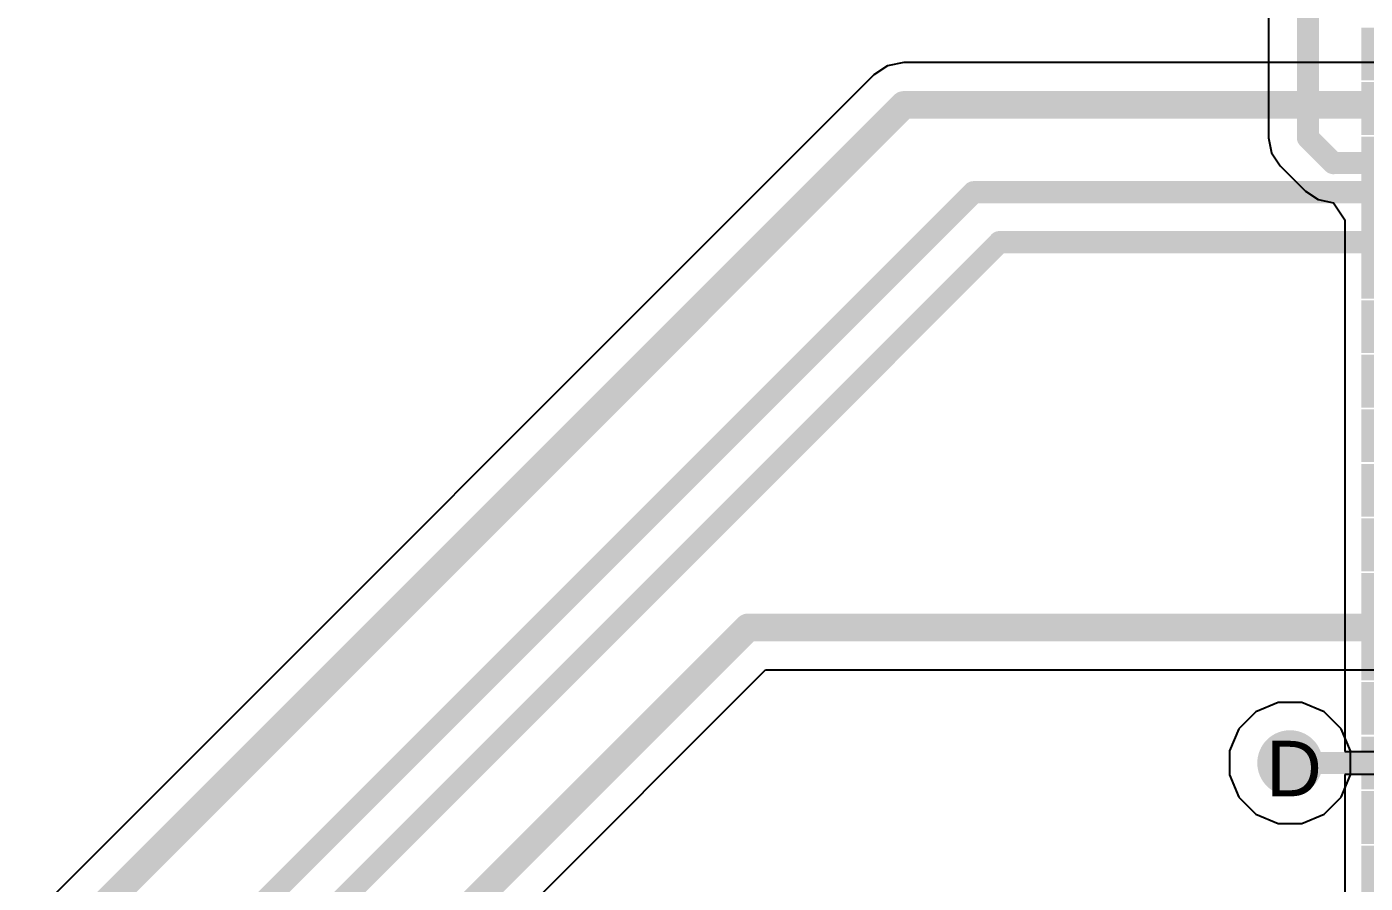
# Model space of a CAD drawing. Header units: inches. Extents: x -11 to 5428, y 0 to 5423.
# Drawn here: x 145.86 to 158.13, y 56.45 to 64.3 of the extents above; entities that cross this region are included whole.
import ezdxf

# ---------------------------------------------------------------- set-up
doc = ezdxf.new("R2010")
doc.units = ezdxf.units.IN
for name, color, linetype in [('Bottom Layer', 5, 'Continuous'), ('Drill Drawing', 1, 'Continuous'), ('GND', 16, 'Continuous'), ('PWR', 76, 'Continuous'), ('Top Layer', 1, 'Continuous'), ('Top Solder', 216, 'Continuous'), ('Via Holes', 16, 'Continuous')]:
    doc.layers.add(name, color=color, linetype=linetype)
doc.styles.add('Arial', font='', dxfattribs={"height": 0.2})
doc.styles.get('Arial').set_extended_font_data('Arial')

# ---------------------------------------------------------------- blocks, each defined once
blk = doc.blocks.new('LQFP_144_20_20__614')
at = {"layer": 'Top Solder'}
for points in [[(9.798, 8.492), (11.562, 8.492), (11.562, 8.008), (9.798, 8.008)], [(9.798, 7.992), (11.562, 7.992), (11.562, 7.508), (9.798, 7.508)], [(9.798, 7.492), (11.562, 7.492), (11.562, 7.008), (9.798, 7.008)], [(9.798, 6.992), (11.562, 6.992), (11.562, 6.508), (9.798, 6.508)], [(9.798, 6.492), (11.562, 6.492), (11.562, 6.008), (9.798, 6.008)], [(9.798, 5.992), (11.562, 5.992), (11.562, 5.508), (9.798, 5.508)], [(9.798, 5.492), (11.562, 5.492), (11.562, 5.008), (9.798, 5.008)], [(9.798, 4.992), (11.562, 4.992), (11.562, 4.508), (9.798, 4.508)], [(9.798, 4.492), (11.562, 4.492), (11.562, 4.008), (9.798, 4.008)], [(9.798, 3.992), (11.562, 3.992), (11.562, 3.508), (9.798, 3.508)], [(9.798, 3.492), (11.562, 3.492), (11.562, 3.008), (9.798, 3.008)], [(9.798, 2.992), (11.562, 2.992), (11.562, 2.508), (9.798, 2.508)], [(9.798, 2.492), (11.562, 2.492), (11.562, 2.008), (9.798, 2.008)], [(9.798, 1.992), (11.562, 1.992), (11.562, 1.508), (9.798, 1.508)], [(9.798, 1.492), (11.562, 1.492), (11.562, 1.008), (9.798, 1.008)], [(9.798, 0.992), (11.562, 0.992), (11.562, 0.508), (9.798, 0.508)]]:
    blk.add_hatch(color=216, dxfattribs=at).paths.add_polyline_path(points)

msp = doc.modelspace()

# ---------------------------------------------------------------- hatches: boundary and pattern name
at = {"layer": 'Bottom Layer'}
h = msp.add_hatch(color=5, dxfattribs=at)
edge = h.paths.add_edge_path()
edge.add_arc((157.442, 57.554), 0.3, 0, 360)
at = {"layer": 'GND'}
h = msp.add_hatch(color=16, dxfattribs=at)
edge = h.paths.add_edge_path()
edge.add_arc((157.442, 57.554), 0.3, 0, 360)
at = {"layer": 'PWR'}
h = msp.add_hatch(color=76, dxfattribs=at)
edge = h.paths.add_edge_path()
edge.add_arc((157.442, 57.554), 0.3, 0, 360)
at = {"layer": 'Top Layer'}
h = msp.add_hatch(color=1, dxfattribs=at)
edge = h.paths.add_edge_path()
edge.add_arc((157.442, 57.554), 0.3, 0, 360)
at = {"layer": 'Via Holes'}
h = msp.add_hatch(color=7, dxfattribs=at)
edge = h.paths.add_edge_path()
edge.add_arc((157.442, 57.554), 0.15, 0, 360)

# ---------------------------------------------------------------- linework, layer by layer
at = {"layer": 'Bottom Layer'}
for p, q in [((153.9, 63.976), (153.752, 63.946)), ((174.531, 63.976), (153.9, 63.976)), ((153.626, 63.862), (140.182, 50.419)), ((153.752, 63.946), (153.626, 63.862)), ((138.517, 44.291), (152.633, 58.408)), ((152.633, 58.408), (191.182, 58.408))]:
    msp.add_line(p, q, dxfattribs=at)
for points in [[(139.632, 49.319, 0.254, 0.254, 0), (153.9, 63.587, 0.254, 0.254, 0)], [(153.9, 63.587, 0.254, 0.254, 0), (174.926, 63.587, 0.254, 0.254, 0)], [(137.574, 45.822, 0.203, 0.203, 0), (154.54, 62.787, 0.203, 0.203, 0)], [(154.54, 62.787, 0.203, 0.203, 0), (194.732, 62.787, 0.203, 0.203, 0)], [(137.777, 45.328, 0.203, 0.203, 0), (154.778, 62.329, 0.203, 0.203, 0)], [(154.778, 62.329, 0.203, 0.203, 0), (194.443, 62.329, 0.203, 0.203, 0)], [(138.242, 44.566, 0.254, 0.254, 0), (152.472, 58.797, 0.254, 0.254, 0)], [(152.472, 58.797, 0.254, 0.254, 0), (191.343, 58.797, 0.254, 0.254, 0)]]:
    msp.add_lwpolyline(points, format="xyseb", dxfattribs=at)
for points in [[(153.837, 63.587, 0.127, 0.127, 1), (153.964, 63.587, 0.127, 0.127, 1)], [(153.837, 63.587, 0.127, 0.127, 1), (153.964, 63.587, 0.127, 0.127, 1)], [(154.489, 62.787, 0.102, 0.102, 1), (154.59, 62.787, 0.102, 0.102, 1)], [(154.489, 62.787, 0.102, 0.102, 1), (154.59, 62.787, 0.102, 0.102, 1)], [(154.727, 62.329, 0.102, 0.102, 1), (154.829, 62.329, 0.102, 0.102, 1)], [(154.727, 62.329, 0.102, 0.102, 1), (154.829, 62.329, 0.102, 0.102, 1)], [(152.409, 58.797, 0.127, 0.127, 1), (152.536, 58.797, 0.127, 0.127, 1)], [(152.409, 58.797, 0.127, 0.127, 1), (152.536, 58.797, 0.127, 0.127, 1)]]:
    msp.add_lwpolyline(points, format="xyseb", close=True, dxfattribs=at)
at = {"layer": 'PWR'}
for p, q in [((157.332, 58.108), (157.128, 58.023)), ((157.552, 58.108), (157.332, 58.108)), ((157.756, 58.023), (157.552, 58.108)), ((157.128, 58.023), (156.972, 57.868)), ((157.911, 57.868), (157.756, 58.023)), ((156.972, 57.868), (156.888, 57.664)), ((157.996, 57.664), (157.911, 57.868)), ((156.888, 57.664), (156.888, 57.444)), ((157.996, 57.444), (157.996, 57.664)), ((156.888, 57.444), (156.972, 57.24)), ((157.911, 57.24), (157.996, 57.444)), ((156.972, 57.24), (157.128, 57.084)), ((157.756, 57.084), (157.911, 57.24)), ((157.128, 57.084), (157.332, 57)), ((157.552, 57), (157.756, 57.084)), ((157.332, 57), (157.552, 57))]:
    msp.add_line(p, q, dxfattribs=at)
at = {"layer": 'Top Layer'}
for p, q in [((157.244, 65.45), (157.244, 63.287)), ((157.244, 63.287), (157.244, 63.287)), ((157.244, 63.287), (157.272, 63.148)), ((157.272, 63.148), (157.351, 63.03)), ((157.351, 63.03), (157.584, 62.797)), ((157.584, 62.797), (157.584, 62.797)), ((157.584, 62.797), (157.701, 62.719)), ((157.701, 62.719), (157.84, 62.691)), ((157.84, 62.691), (157.944, 62.535)), ((157.944, 62.535), (157.944, 61.66)), ((157.944, 61.66), (157.944, 60.66)), ((157.944, 60.66), (157.944, 59.66)), ((157.944, 59.66), (157.944, 58.66)), ((157.944, 58.66), (157.944, 57.66)), ((157.944, 57.66), (160.012, 57.66)), ((160.012, 57.448), (157.944, 57.448)), ((157.944, 57.448), (157.944, 56.16))]:
    msp.add_line(p, q, dxfattribs=at)
for points in [[(157.607, 63.287, 0.203, 0.203, 0), (157.607, 68.562, 0.203, 0.203, 0)], [(157.607, 63.287, 0.203, 0.203, 0), (157.84, 63.054, 0.203, 0.203, 0)], [(157.84, 63.054, 0.203, 0.203, 0), (158.978, 63.054, 0.203, 0.203, 0)], [(157.442, 57.554, 0.203, 0.203, 0), (158.978, 57.554, 0.203, 0.203, 0)]]:
    msp.add_lwpolyline(points, format="xyseb", dxfattribs=at)
for points in [[(157.556, 63.287, 0.102, 0.102, 1), (157.658, 63.287, 0.102, 0.102, 1)], [(157.556, 63.287, 0.102, 0.102, 1), (157.658, 63.287, 0.102, 0.102, 1)], [(157.789, 63.054, 0.102, 0.102, 1), (157.891, 63.054, 0.102, 0.102, 1)], [(157.789, 63.054, 0.102, 0.102, 1), (157.891, 63.054, 0.102, 0.102, 1)], [(157.391, 57.554, 0.102, 0.102, 1), (157.493, 57.554, 0.102, 0.102, 1)]]:
    msp.add_lwpolyline(points, format="xyseb", close=True, dxfattribs=at)

# ---------------------------------------------------------------- block references
msp.add_blockref('LQFP_144_20_20__614', (148.298, 55.804))

# ---------------------------------------------------------------- texts
at = {"layer": 'Drill Drawing', "style": 'Arial'}
msp.add_text('D', height=0.508, dxfattribs=at).set_placement((157.222, 57.249))

doc.saveas('drawing.dxf')
